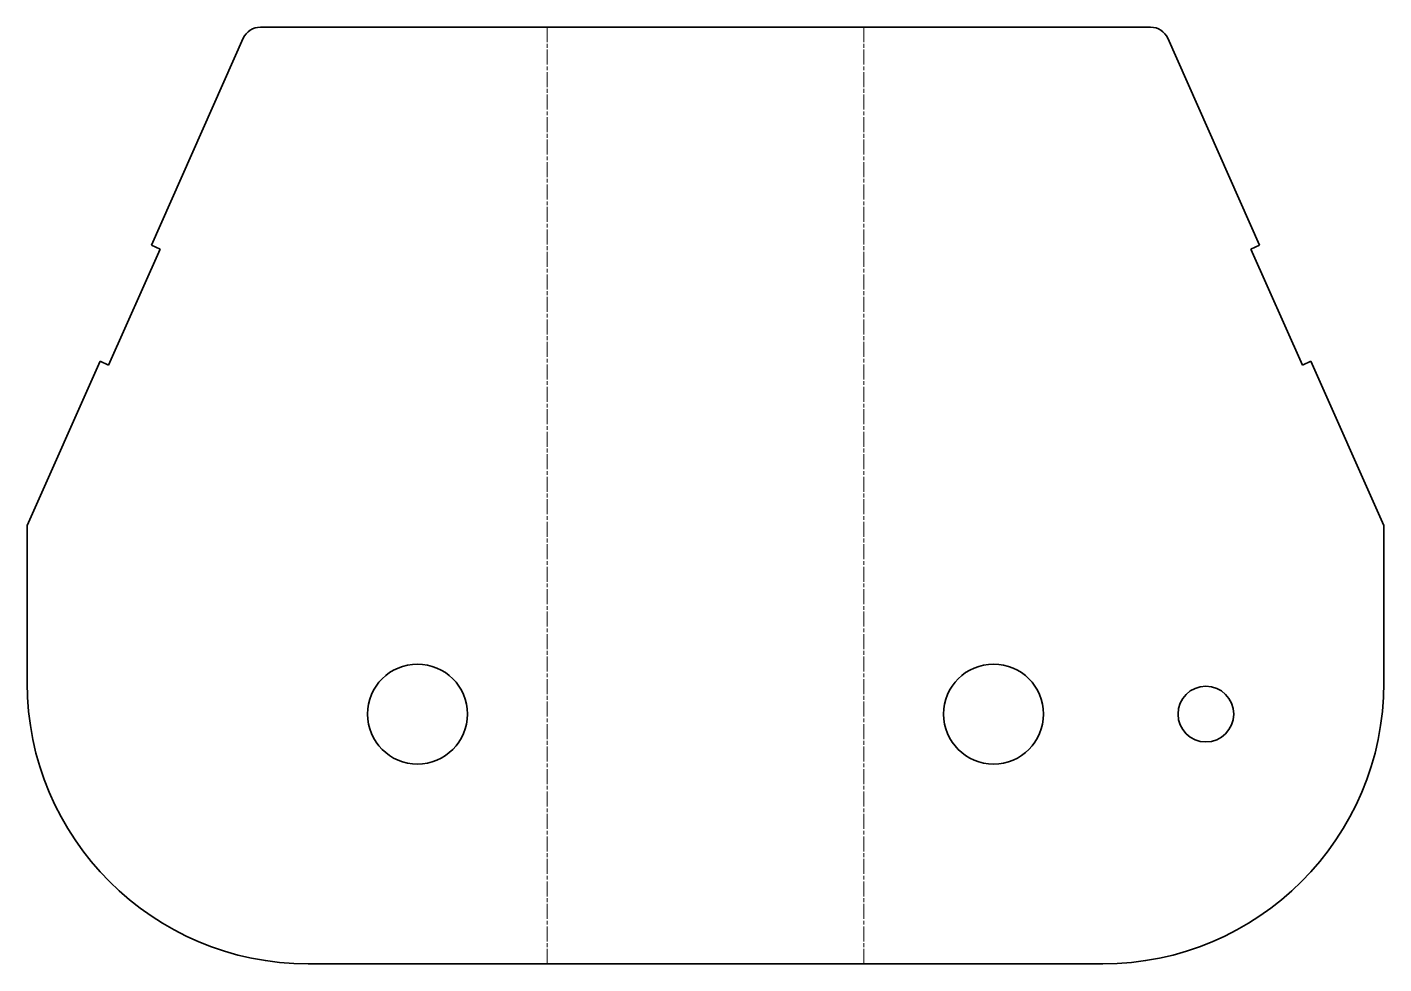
# Model space of a CAD drawing. Header units: inches. Extents: x 0 to 217, y 0 to 150.
import ezdxf

# ---------------------------------------------------------------- set-up
doc = ezdxf.new("R2010")
doc.units = ezdxf.units.IN
doc.header["$MEASUREMENT"] = 0
doc.linetypes.add('Chain', pattern=[13.68, 9.12, -1.14, 2.28, -1.14])
doc.layers.add('SIMUMAK Bend Centerline (ISO)', color=7, linetype='Chain', lineweight=9)
doc.layers.add('SIMUMAK Visible (ISO)', color=7, linetype='Continuous', lineweight=35)

# ---------------------------------------------------------------- blocks, each defined once
blk = doc.blocks.new('CA-SMT-02-CA02')
at = {"layer": 'SIMUMAK Bend Centerline (ISO)', "ltscale": 0.263158}
for p, q in [((83.26, 150), (83.26, 0)), ((133.99, 150), (133.99, 0))]:
    blk.add_line(p, q, dxfattribs=at)
at = {"layer": 'SIMUMAK Visible (ISO)'}
for p, q in [((37.35, 150), (179.9, 150)), ((34.61, 148.22), (19.9, 115.06)), ((182.64, 148.22), (197.34, 115.06)), ((21.28, 114.45), (13.05, 95.89)), ((19.9, 115.06), (21.28, 114.45)), ((195.97, 114.45), (197.34, 115.06)), ((204.2, 95.89), (195.97, 114.45)), ((11.68, 96.5), (0, 70.17)), ((13.05, 95.89), (11.68, 96.5)), ((205.57, 96.5), (204.2, 95.89)), ((205.57, 96.5), (217.25, 70.17)), ((0, 45), (0, 70.17)), ((217.25, 70.17), (217.25, 45)), ((172.25, 0), (45, 0))]:
    blk.add_line(p, q, dxfattribs=at)
for centre, radius in [((62.5, 40), 8), ((154.75, 40), 8), ((188.75, 40), 4.46)]:
    blk.add_circle(centre, radius, dxfattribs=at)
at = {"layer": 'SIMUMAK Visible (ISO)', "extrusion": (0, 0, -1)}
for centre, radius, start, end in [((-37.35, 147), 3, 23.9153, 90), ((-179.9, 147), 3, 90, 156.0847), ((-172.25, 45), 45, 180, 270)]:
    blk.add_arc(centre, radius, start, end, dxfattribs=at)
at = {"layer": 'SIMUMAK Visible (ISO)'}
blk.add_arc((45, 45), 45, 180, 270, dxfattribs=at)

msp = doc.modelspace()

# ---------------------------------------------------------------- block references
msp.add_blockref('CA-SMT-02-CA02', (0, 0))

doc.saveas('drawing.dxf')
